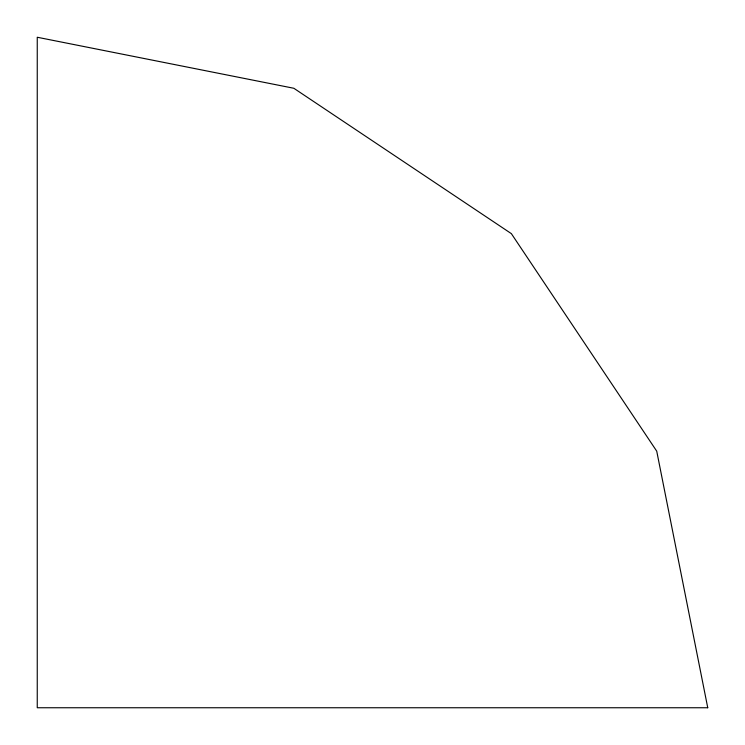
<?xml version="1.0" encoding="UTF-8"?>
<svg xmlns="http://www.w3.org/2000/svg" width="745" height="745" viewBox="0 0 745 745"><rect width="100%" height="100%" fill="white"/><g stroke="black" fill="none" stroke-linecap="round" stroke-linejoin="round"><path stroke-width="1.12" d="M707.75 707.75L37.25 707.75L37.25 37.25L293.847 88.273L511.359 233.641L656.727 451.153L707.75 707.75"/></g></svg>
